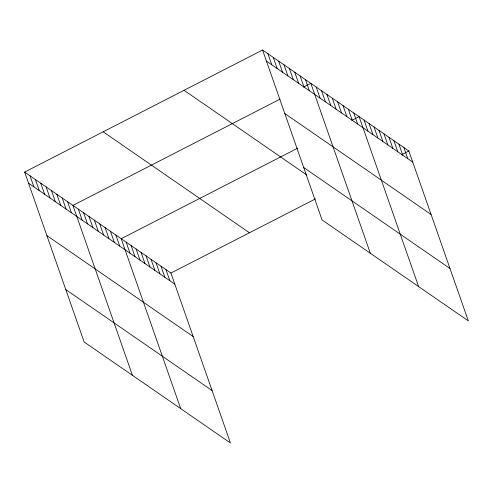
<?xml version="1.0" encoding="UTF-8"?>
<svg xmlns="http://www.w3.org/2000/svg" width="493" height="493" viewBox="0 0 493 493"><rect width="100%" height="100%" fill="white"/><g stroke="black" fill="none" stroke-linecap="round" stroke-linejoin="round"><path stroke-width="0.74" d="M24.65 172.088L170.935 273.054L230.441 442.973L84.155 342.006L24.65 172.088L262.559 50.027L408.845 150.994L468.35 320.912L322.065 219.946L262.559 50.027M280.086 99.118L72.927 205.408L132.432 375.327M303.639 87.039L310.83 83.342L370.335 253.266M297.606 148.214L121.198 238.723L180.703 408.648M351.91 120.354L359.107 116.662L418.612 286.587M170.935 273.054L315.508 198.882M401.647 154.685L408.845 150.994M266.448 61.126L412.733 162.092M284.8 113.538L431.085 214.504M303.706 167.534L449.998 268.5M184.049 90.305L306.708 174.966M103.16 131.804L249.446 232.776M28.539 183.186L174.824 284.153M46.89 235.599L193.176 336.565M65.803 289.594L212.089 390.567M403.872 147.561L407.76 158.66M398.899 144.129L402.787 155.227M393.925 140.696L397.808 151.795M388.952 137.264L392.835 148.362M383.973 133.825L387.862 144.93M379 130.392L382.888 141.497M374.027 126.96L377.915 138.065M369.054 123.527L372.942 134.632M364.08 120.095L367.969 131.2M353.746 112.959L357.628 124.063M348.378 109.261L352.267 120.36M343.017 105.557L346.906 116.656M337.65 101.854L341.538 112.952M332.288 98.15L336.177 109.255M326.927 94.453L330.809 105.551M321.559 90.749L325.448 101.848M316.198 87.045L320.086 98.144M305.469 79.644L309.357 90.743M300.108 75.94L303.99 87.039M294.74 72.237L298.629 83.335M289.379 68.533L293.267 79.638M284.011 64.836L287.9 75.934M278.65 61.132L282.538 72.231M273.288 57.428L277.171 68.527M267.921 53.725L271.809 64.829M165.962 269.622L169.851 280.72M160.989 266.189L164.878 277.288M156.016 262.757L159.905 273.855M151.043 259.324L154.931 270.423M146.07 255.892L149.958 266.99M141.097 252.459L144.979 263.558M136.123 249.027L140.006 260.125M131.144 245.594L135.033 256.693M126.171 242.155L130.06 253.26M115.837 235.025L119.725 246.124M110.469 231.322L114.358 242.42M105.108 227.618L108.996 238.717M99.746 223.914L103.629 235.019M94.379 220.217L98.267 231.316M89.017 216.513L92.906 227.612M83.65 212.81L87.538 223.908M78.288 209.106L82.177 220.211M67.559 201.705L71.448 212.803M62.198 198.001L66.087 209.1M56.831 194.297L60.719 205.402M51.469 190.6L55.358 201.699M46.108 186.896L49.99 197.995M40.74 183.193L44.629 194.291M35.379 179.489L39.267 190.594M30.011 175.791L33.9 186.89"/></g></svg>
